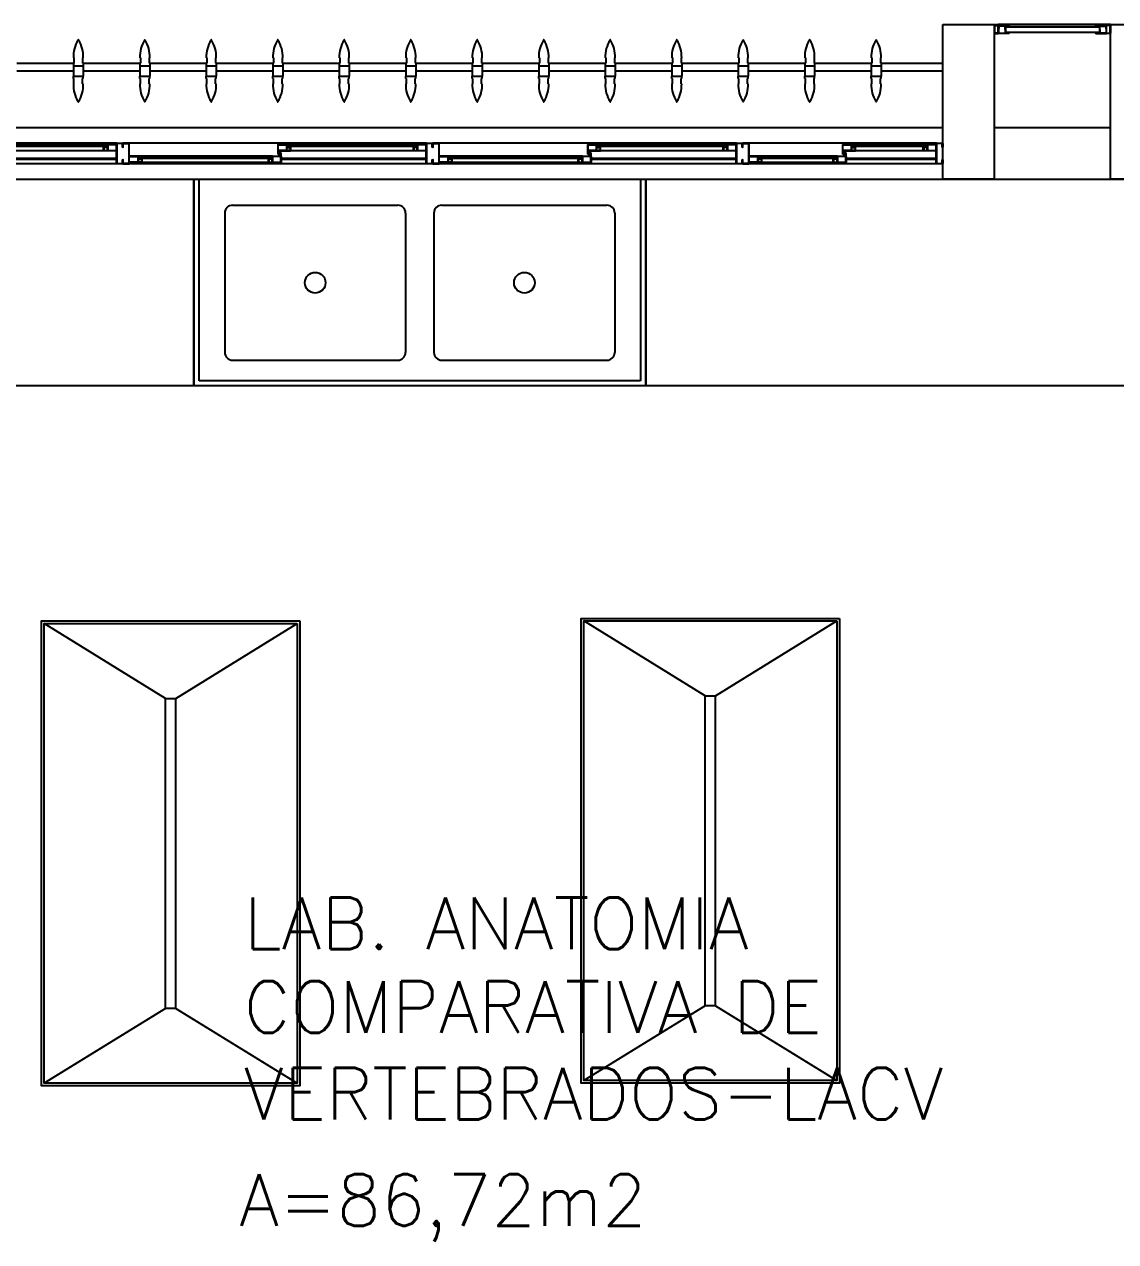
# Model space of a CAD drawing. Header units: millimetres. Extents: x 2128 to 2646, y 1972 to 2207.
# Drawn here: x 2484.655 to 2488.881, y 2108.852 to 2113.565 of the extents above; entities that cross this region are included whole.
import ezdxf

# ---------------------------------------------------------------- set-up
doc = ezdxf.new("R2010")
doc.units = ezdxf.units.MM
for name, color, linetype in [('AR-ALV', 2, 'Continuous'), ('AR-BANCADAS', 1, 'Continuous'), ('AR-BRISES', 1, 'Continuous'), ('AR-ESQ', 1, 'Continuous'), ('AR-ESTC', 3, 'Continuous'), ('AR-PEITORIL', 1, 'Continuous'), ('BC- VISTA', 1, 'Continuous'), ('BC-CUBA', 1, 'Continuous'), ('BR-PAINEL', 1, 'Continuous'), ('BR-SUPORTE', 1, 'Continuous'), ('COZ1', 1, 'Continuous'), ('DT-ESQ-BAGUETE-C', 1, 'Continuous'), ('DT-ESQ-BAGUETE-V', 1, 'Continuous'), ('DT-ESQ-CHAPA DOBRADA-V', 1, 'Continuous'), ('DT-ESQ-PERFIL CADEIRA-C', 2, 'Continuous'), ('DT-ESQ-PERFIL CADEIRA-V', 2, 'Continuous'), ('DT-ESQ-PERFIL U SIMPLES-C', 2, 'Continuous'), ('DT-ESQ-PERFIL U-C', 2, 'Continuous'), ('DT-ESQ-PERFIL U-V', 1, 'Continuous'), ('DT-ESQ-VENEZIANA-C', 1, 'Continuous'), ('DT-ESQ-VENEZIANA-V', 1, 'Continuous'), ('DT-ESQ-VIDRO-C', 2, 'Continuous'), ('DT-TXTMOD', 1, 'Continuous'), ('TEXTO', 2, 'Continuous'), ('Área', 2, 'Continuous')]:
    doc.layers.add(name, color=color, linetype=linetype)
doc.styles.add('S10', font='simplex.shx', dxfattribs={"height": 0.1})
doc.styles.add('UNB-100', font='simplex.shx', dxfattribs={"height": 0.2})

# ---------------------------------------------------------------- blocks, each defined once
blk = doc.blocks.new('CUBApnt-01P')
at = {"layer": 'COZ1'}
for p, q in [((-0.35, -0.1305), (-0.35, -0.6705)), ((-0.32, -0.1005), (0.32, -0.1005)), ((0.35, -0.1305), (0.35, -0.6705)), ((-0.32, -0.7005), (0.32, -0.7005))]:
    blk.add_line(p, q, dxfattribs=at)
blk.add_circle((0, -0.4005), 0.04, dxfattribs=at)
for centre, start, end in [((-0.32, -0.1305), 90, 180), ((0.32, -0.1305), 0, 90), ((-0.32, -0.6705), 180, 270), ((0.32, -0.6705), 270, 0)]:
    blk.add_arc(centre, 0.03, start, end, dxfattribs=at)
blk = doc.blocks.new('BCP04')
at = {"layer": 'BC- VISTA'}
for p, q in [((0, -0.02), (0.78, -0.02)), ((0.78, -0.02), (0.78, -1.73)), ((0.78, -1.73), (0, -1.73))]:
    blk.add_line(p, q, dxfattribs=at)
blk.add_lwpolyline([(0.8, 0), (0.8, -1.75), (0, -1.75), (0, 0)], close=True, dxfattribs=at)
at = {"layer": 'BC-CUBA', "rotation": 90}
for p in [(0, -0.47), (0, -1.28)]:
    blk.add_blockref('CUBApnt-01P', p, dxfattribs=at)
blk = doc.blocks.new('BCP13')
at = {"layer": 'BC- VISTA'}
blk.add_lwpolyline([(0.8, 0), (0.8, -1.4), (0, -1.4), (0, 0)], close=True, dxfattribs=at)
blk = doc.blocks.new('BCP17')
at = {"layer": 'BC- VISTA'}
blk.add_lwpolyline([(0.8, 0), (0.8, -2.325), (0, -2.325), (0, 0)], close=True, dxfattribs=at)
blk = doc.blocks.new('BCI1')
at = {"layer": 'BC- VISTA'}
for p, q in [((0.48, -0.3), (0.01, -0.01)), ((0.52, -0.3), (0.99, -0.01)), ((0.48, -1.5), (0.48, -0.3)), ((0.52, -1.5), (0.52, -0.3)), ((0.48, -1.5), (0.01, -1.79)), ((0.52, -1.5), (0.99, -1.79))]:
    blk.add_line(p, q, dxfattribs=at)
for points in [[(1, 0), (1, -1.8), (0, -1.8), (0, 0)], [(0.99, -0.01), (0.99, -1.79), (0.01, -1.79), (0.01, -0.01)]]:
    blk.add_lwpolyline(points, close=True, dxfattribs=at)
for points in [[(0.48, -0.3), (0.52, -0.3)], [(0.52, -1.5), (0.48, -1.5)]]:
    blk.add_lwpolyline(points, dxfattribs=at)
blk = doc.blocks.new('EF40-P')
at = {"layer": 'DT-ESQ-BAGUETE-C', "ltscale": 0.1}
for points in [[(0.4225, -0.08), (0.409, -0.08), (0.409, -0.0785), (0.422, -0.0785, 0.414214), (0.4225, -0.078), (0.4225, -0.067, 0.414214), (0.422, -0.0665), (0.409, -0.0665), (0.409, -0.065), (0.4225, -0.065, -0.414214), (0.424, -0.0665), (0.424, -0.0785, -0.414214)], [(0.7015, -0.08), (0.715, -0.08), (0.715, -0.0785), (0.702, -0.0785, -0.414214), (0.7015, -0.078), (0.7015, -0.067, -0.414214), (0.702, -0.0665), (0.715, -0.0665), (0.715, -0.065), (0.7015, -0.065, 0.414214), (0.7, -0.0665), (0.7, -0.0785, 0.414214)], [(1.41, -0.08), (1.3965, -0.08), (1.3965, -0.0785), (1.4095, -0.0785, 0.414214), (1.41, -0.078), (1.41, -0.067, 0.414214), (1.4095, -0.0665), (1.3965, -0.0665), (1.3965, -0.065), (1.41, -0.065, -0.414214), (1.4115, -0.0665), (1.4115, -0.0785, -0.414214)], [(1.9015, -0.08), (1.915, -0.08), (1.915, -0.0785), (1.902, -0.0785, -0.414214), (1.9015, -0.078), (1.9015, -0.067, -0.414214), (1.902, -0.0665), (1.915, -0.0665), (1.915, -0.065), (1.9015, -0.065, 0.414214), (1.9, -0.0665), (1.9, -0.0785, 0.414214)], [(2.61, -0.08), (2.5965, -0.08), (2.5965, -0.0785), (2.6095, -0.0785, 0.414214), (2.61, -0.078), (2.61, -0.067, 0.414214), (2.6095, -0.0665), (2.5965, -0.0665), (2.5965, -0.065), (2.61, -0.065, -0.414214), (2.6115, -0.0665), (2.6115, -0.0785, -0.414214)], [(3.1015, -0.08), (3.115, -0.08), (3.115, -0.0785), (3.102, -0.0785, -0.414214), (3.1015, -0.078), (3.1015, -0.067, -0.414214), (3.102, -0.0665), (3.115, -0.0665), (3.115, -0.065), (3.1015, -0.065, 0.414214), (3.1, -0.0665), (3.1, -0.0785, 0.414214)], [(0.0735, -0.125), (0.06, -0.125), (0.06, -0.1235), (0.073, -0.1235, 0.414214), (0.0735, -0.123), (0.0735, -0.112, 0.414214), (0.073, -0.1115), (0.06, -0.1115), (0.06, -0.11), (0.0735, -0.11, -0.414214), (0.075, -0.1115), (0.075, -0.1235, -0.414214)], [(0.339, -0.125), (0.3525, -0.125), (0.3525, -0.1235), (0.3395, -0.1235, -0.414214), (0.339, -0.123), (0.339, -0.112, -0.414214), (0.3395, -0.1115), (0.3525, -0.1115), (0.3525, -0.11), (0.339, -0.11, 0.414214), (0.3375, -0.1115), (0.3375, -0.1235, 0.414214)], [(0.8485, -0.125), (0.835, -0.125), (0.835, -0.1235), (0.848, -0.1235, 0.414214), (0.8485, -0.123), (0.8485, -0.112, 0.414214), (0.848, -0.1115), (0.835, -0.1115), (0.835, -0.11), (0.8485, -0.11, -0.414214), (0.85, -0.1115), (0.85, -0.1235, -0.414214)], [(1.3265, -0.125), (1.34, -0.125), (1.34, -0.1235), (1.327, -0.1235, -0.414214), (1.3265, -0.123), (1.3265, -0.112, -0.414214), (1.327, -0.1115), (1.34, -0.1115), (1.34, -0.11), (1.3265, -0.11, 0.414214), (1.325, -0.1115), (1.325, -0.1235, 0.414214)], [(2.0485, -0.125), (2.035, -0.125), (2.035, -0.1235), (2.048, -0.1235, 0.414214), (2.0485, -0.123), (2.0485, -0.112, 0.414214), (2.048, -0.1115), (2.035, -0.1115), (2.035, -0.11), (2.0485, -0.11, -0.414214), (2.05, -0.1115), (2.05, -0.1235, -0.414214)], [(2.5265, -0.125), (2.54, -0.125), (2.54, -0.1235), (2.527, -0.1235, -0.414214), (2.5265, -0.123), (2.5265, -0.112, -0.414214), (2.527, -0.1115), (2.54, -0.1115), (2.54, -0.11), (2.5265, -0.11, 0.414214), (2.525, -0.1115), (2.525, -0.1235, 0.414214)], [(3.2485, -0.125), (3.235, -0.125), (3.235, -0.1235), (3.248, -0.1235, 0.414214), (3.2485, -0.123), (3.2485, -0.112, 0.414214), (3.248, -0.1115), (3.235, -0.1115), (3.235, -0.11), (3.2485, -0.11, -0.414214), (3.25, -0.1115), (3.25, -0.1235, -0.414214)]]:
    blk.add_lwpolyline(points, format="xyb", close=True, dxfattribs=at)
at = {"layer": 'DT-ESQ-BAGUETE-V', "ltscale": 0.1}
for p, q in [((0.4225, -0.065), (0.7015, -0.065)), ((1.41, -0.065), (1.9015, -0.065)), ((2.61, -0.065), (3.1015, -0.065)), ((0.0735, -0.11), (0.339, -0.11)), ((0.8485, -0.11), (1.3265, -0.11)), ((2.0485, -0.11), (2.5265, -0.11)), ((3.2485, -0.11), (3.7265, -0.11))]:
    blk.add_line(p, q, dxfattribs=at)
at = {"layer": 'DT-ESQ-CHAPA DOBRADA-V', "ltscale": 0.1}
for p, q in [((0.025, -0.077), (0.374, -0.077)), ((0.025, -0.08), (0.374, -0.08)), ((0.8, -0.077), (1.3615, -0.077)), ((0.8, -0.08), (1.3615, -0.08)), ((2, -0.077), (2.5615, -0.077)), ((2, -0.08), (2.5615, -0.08)), ((3.2, -0.077), (3.7615, -0.077)), ((3.2, -0.08), (3.7615, -0.08))]:
    blk.add_line(p, q, dxfattribs=at)
at = {"layer": 'DT-ESQ-PERFIL CADEIRA-C', "ltscale": 0.1}
for p, q in [((0.376, -0.0885), (0.4225, -0.0885)), ((0.75, -0.0885), (0.7015, -0.0885)), ((1.3635, -0.0885), (1.41, -0.0885)), ((1.95, -0.0885), (1.9015, -0.0885)), ((2.5635, -0.0885), (2.61, -0.0885)), ((3.15, -0.0885), (3.1015, -0.0885)), ((0.025, -0.1335), (0.0735, -0.1335)), ((0.3855, -0.1335), (0.339, -0.1335)), ((0.8, -0.1335), (0.8485, -0.1335)), ((1.373, -0.1335), (1.3265, -0.1335)), ((2, -0.1335), (2.0485, -0.1335)), ((2.573, -0.1335), (2.5265, -0.1335)), ((3.2, -0.1335), (3.2485, -0.1335))]:
    blk.add_line(p, q, dxfattribs=at)
for points in [[(0.4225, -0.087, -1), (0.4225, -0.09), (0.376, -0.09, -0.414214), (0.374, -0.088), (0.374, -0.067, -0.414214), (0.376, -0.065), (0.4075, -0.065, -0.414214), (0.409, -0.0665), (0.409, -0.087)], [(0.409, -0.0885, -0.198913), (0.4079, -0.0881, -0.198913), (0.4075, -0.087), (0.4075, -0.067, 0.414214), (0.407, -0.0665), (0.376, -0.0665, 0.414214), (0.3755, -0.067), (0.3755, -0.088, 0.414214), (0.376, -0.0885)], [(0.7015, -0.09), (0.75, -0.09), (0.75, -0.0885), (0.715, -0.0885, 0.198912), (0.7161, -0.0881, 0.198913), (0.7165, -0.087), (0.7165, -0.067, -0.414214), (0.717, -0.0665), (0.75, -0.0665), (0.75, -0.065), (0.7165, -0.065, 0.414214), (0.715, -0.0665), (0.715, -0.0785), (0.715, -0.08), (0.715, -0.087), (0.7015, -0.087, 1)], [(1.41, -0.087, -1), (1.41, -0.09), (1.3635, -0.09, -0.414214), (1.3615, -0.088), (1.3615, -0.067, -0.414214), (1.3635, -0.065), (1.395, -0.065, -0.414214), (1.3965, -0.0665), (1.3965, -0.087)], [(1.3965, -0.0885, -0.198913), (1.3954, -0.0881, -0.198913), (1.395, -0.087), (1.395, -0.067, 0.414214), (1.3945, -0.0665), (1.3635, -0.0665, 0.414214), (1.363, -0.067), (1.363, -0.088, 0.414214), (1.3635, -0.0885)], [(1.9015, -0.09), (1.95, -0.09), (1.95, -0.0885), (1.915, -0.0885, 0.198912), (1.9161, -0.0881, 0.198913), (1.9165, -0.087), (1.9165, -0.067, -0.414214), (1.917, -0.0665), (1.95, -0.0665), (1.95, -0.065), (1.9165, -0.065, 0.414214), (1.915, -0.0665), (1.915, -0.0785), (1.915, -0.08), (1.915, -0.087), (1.9015, -0.087, 1)], [(2.61, -0.087, -1), (2.61, -0.09), (2.5635, -0.09, -0.414214), (2.5615, -0.088), (2.5615, -0.067, -0.414214), (2.5635, -0.065), (2.595, -0.065, -0.414214), (2.5965, -0.0665), (2.5965, -0.087)], [(2.5965, -0.0885, -0.198913), (2.5954, -0.0881, -0.198913), (2.595, -0.087), (2.595, -0.067, 0.414214), (2.5945, -0.0665), (2.5635, -0.0665, 0.414214), (2.563, -0.067), (2.563, -0.088, 0.414214), (2.5635, -0.0885)], [(3.1015, -0.09), (3.15, -0.09), (3.15, -0.0885), (3.115, -0.0885, 0.198912), (3.1161, -0.0881, 0.198913), (3.1165, -0.087), (3.1165, -0.067, -0.414214), (3.117, -0.0665), (3.15, -0.0665), (3.15, -0.065), (3.1165, -0.065, 0.414214), (3.115, -0.0665), (3.115, -0.0785), (3.115, -0.08), (3.115, -0.087), (3.1015, -0.087, 1)], [(0.0735, -0.135), (0.025, -0.135), (0.025, -0.1335), (0.06, -0.1335, -0.198912), (0.0589, -0.1331, -0.198913), (0.0585, -0.132), (0.0585, -0.112, 0.414214), (0.058, -0.1115), (0.025, -0.1115), (0.025, -0.11), (0.0585, -0.11, -0.414214), (0.06, -0.1115), (0.06, -0.1235), (0.06, -0.125), (0.06, -0.132), (0.0735, -0.132, -1)], [(0.339, -0.132, 1), (0.339, -0.135), (0.3855, -0.135, 0.414214), (0.3875, -0.133), (0.3875, -0.112, 0.414214), (0.3855, -0.11), (0.354, -0.11, 0.414214), (0.3525, -0.1115), (0.3525, -0.132)], [(0.3525, -0.1335, 0.198913), (0.3536, -0.1331, 0.198913), (0.354, -0.132), (0.354, -0.112, -0.414214), (0.3545, -0.1115), (0.3855, -0.1115, -0.414214), (0.386, -0.112), (0.386, -0.133, -0.414214), (0.3855, -0.1335)], [(0.8485, -0.135), (0.8, -0.135), (0.8, -0.1335), (0.835, -0.1335, -0.198912), (0.8339, -0.1331, -0.198913), (0.8335, -0.132), (0.8335, -0.112, 0.414214), (0.833, -0.1115), (0.8, -0.1115), (0.8, -0.11), (0.8335, -0.11, -0.414214), (0.835, -0.1115), (0.835, -0.1235), (0.835, -0.125), (0.835, -0.132), (0.8485, -0.132, -1)], [(1.3265, -0.132, 1), (1.3265, -0.135), (1.373, -0.135, 0.414214), (1.375, -0.133), (1.375, -0.112, 0.414214), (1.373, -0.11), (1.3415, -0.11, 0.414214), (1.34, -0.1115), (1.34, -0.132)], [(1.34, -0.1335, 0.198913), (1.3411, -0.1331, 0.198913), (1.3415, -0.132), (1.3415, -0.112, -0.414214), (1.342, -0.1115), (1.373, -0.1115, -0.414214), (1.3735, -0.112), (1.3735, -0.133, -0.414214), (1.373, -0.1335)], [(2.0485, -0.135), (2, -0.135), (2, -0.1335), (2.035, -0.1335, -0.198912), (2.0339, -0.1331, -0.198913), (2.0335, -0.132), (2.0335, -0.112, 0.414214), (2.033, -0.1115), (2, -0.1115), (2, -0.11), (2.0335, -0.11, -0.414214), (2.035, -0.1115), (2.035, -0.1235), (2.035, -0.125), (2.035, -0.132), (2.0485, -0.132, -1)], [(2.5265, -0.132, 1), (2.5265, -0.135), (2.573, -0.135, 0.414214), (2.575, -0.133), (2.575, -0.112, 0.414214), (2.573, -0.11), (2.5415, -0.11, 0.414214), (2.54, -0.1115), (2.54, -0.132)], [(2.54, -0.1335, 0.198913), (2.5411, -0.1331, 0.198913), (2.5415, -0.132), (2.5415, -0.112, -0.414214), (2.542, -0.1115), (2.573, -0.1115, -0.414214), (2.5735, -0.112), (2.5735, -0.133, -0.414214), (2.573, -0.1335)], [(3.2485, -0.135), (3.2, -0.135), (3.2, -0.1335), (3.235, -0.1335, -0.198912), (3.2339, -0.1331, -0.198913), (3.2335, -0.132), (3.2335, -0.112, 0.414214), (3.233, -0.1115), (3.2, -0.1115), (3.2, -0.11), (3.2335, -0.11, -0.414214), (3.235, -0.1115), (3.235, -0.1235), (3.235, -0.125), (3.235, -0.132), (3.2485, -0.132, -1)]]:
    blk.add_lwpolyline(points, format="xyb", close=True, dxfattribs=at)
at = {"layer": 'DT-ESQ-PERFIL CADEIRA-V', "ltscale": 0.1}
for p, q in [((0.4075, -0.09), (0.7015, -0.09)), ((1.395, -0.09), (1.9015, -0.09)), ((2.595, -0.09), (3.1015, -0.09)), ((0.0735, -0.135), (0.339, -0.135)), ((0.8485, -0.135), (1.3265, -0.135)), ((2.0485, -0.135), (2.5265, -0.135)), ((3.2485, -0.135), (3.7265, -0.135))]:
    blk.add_line(p, q, dxfattribs=at)
at = {"layer": 'DT-ESQ-PERFIL U SIMPLES-C', "ltscale": 0.1}
for points in [[(0.376, -0.102), (0.384, -0.102), (0.384, -0.1005), (0.376, -0.1005, -0.414214), (0.3755, -0.1), (0.3755, -0.092, -0.414214), (0.376, -0.0915), (0.384, -0.0915), (0.384, -0.09), (0.376, -0.09, 0.414214), (0.374, -0.092), (0.374, -0.1, 0.414214)], [(1.3635, -0.102), (1.3715, -0.102), (1.3715, -0.1005), (1.3635, -0.1005, -0.414214), (1.363, -0.1), (1.363, -0.092, -0.414214), (1.3635, -0.0915), (1.3715, -0.0915), (1.3715, -0.09), (1.3635, -0.09, 0.414214), (1.3615, -0.092), (1.3615, -0.1, 0.414214)], [(2.5635, -0.102), (2.5715, -0.102), (2.5715, -0.1005), (2.5635, -0.1005, -0.414214), (2.563, -0.1), (2.563, -0.092, -0.414214), (2.5635, -0.0915), (2.5715, -0.0915), (2.5715, -0.09), (2.5635, -0.09, 0.414214), (2.5615, -0.092), (2.5615, -0.1, 0.414214)], [(0.3855, -0.098), (0.3775, -0.098), (0.3775, -0.0995), (0.3855, -0.0995, -0.414214), (0.386, -0.1), (0.386, -0.108, -0.414214), (0.3855, -0.1085), (0.3775, -0.1085), (0.3775, -0.11), (0.3855, -0.11, 0.414214), (0.3875, -0.108), (0.3875, -0.1, 0.414214)], [(1.373, -0.098), (1.365, -0.098), (1.365, -0.0995), (1.373, -0.0995, -0.414214), (1.3735, -0.1), (1.3735, -0.108, -0.414214), (1.373, -0.1085), (1.365, -0.1085), (1.365, -0.11), (1.373, -0.11, 0.414214), (1.375, -0.108), (1.375, -0.1, 0.414214)], [(2.573, -0.098), (2.565, -0.098), (2.565, -0.0995), (2.573, -0.0995, -0.414214), (2.5735, -0.1), (2.5735, -0.108, -0.414214), (2.573, -0.1085), (2.565, -0.1085), (2.565, -0.11), (2.573, -0.11, 0.414214), (2.575, -0.108), (2.575, -0.1, 0.414214)]]:
    blk.add_lwpolyline(points, format="xyb", close=True, dxfattribs=at)
at = {"layer": 'DT-ESQ-PERFIL U-C', "ltscale": 0.1}
for points in [[(0, -0.0615, -0.414214), (0.0015, -0.06), (0.0235, -0.06, -0.414214), (0.025, -0.0615), (0.025, -0.1385, -0.414214), (0.0235, -0.14), (0.0015, -0.14, -0.414214), (0, -0.1385), (0, -0.125), (0.0015, -0.125), (0.0015, -0.138, 0.414214), (0.002, -0.1385), (0.023, -0.1385, 0.414214), (0.0235, -0.138), (0.0235, -0.062, 0.414214), (0.023, -0.0615), (0.002, -0.0615, 0.414214), (0.0015, -0.062), (0.0015, -0.075), (0, -0.075)], [(0.775, -0.0615, 0.414214), (0.7735, -0.06), (0.7515, -0.06, 0.414214), (0.75, -0.0615), (0.75, -0.1385, 0.414214), (0.7515, -0.14), (0.7735, -0.14, 0.414214), (0.775, -0.1385), (0.775, -0.125), (0.7735, -0.125), (0.7735, -0.138, -0.414214), (0.773, -0.1385), (0.752, -0.1385, -0.414214), (0.7515, -0.138), (0.7515, -0.062, -0.414214), (0.752, -0.0615), (0.773, -0.0615, -0.414214), (0.7735, -0.062), (0.7735, -0.075), (0.775, -0.075)], [(0.775, -0.0615, -0.414214), (0.7765, -0.06), (0.7985, -0.06, -0.414214), (0.8, -0.0615), (0.8, -0.1385, -0.414214), (0.7985, -0.14), (0.7765, -0.14, -0.414214), (0.775, -0.1385), (0.775, -0.125), (0.7765, -0.125), (0.7765, -0.138, 0.414214), (0.777, -0.1385), (0.798, -0.1385, 0.414214), (0.7985, -0.138), (0.7985, -0.062, 0.414214), (0.798, -0.0615), (0.777, -0.0615, 0.414214), (0.7765, -0.062), (0.7765, -0.075), (0.775, -0.075)], [(1.975, -0.0615, 0.414214), (1.9735, -0.06), (1.9515, -0.06, 0.414214), (1.95, -0.0615), (1.95, -0.1385, 0.414214), (1.9515, -0.14), (1.9735, -0.14, 0.414214), (1.975, -0.1385), (1.975, -0.125), (1.9735, -0.125), (1.9735, -0.138, -0.414214), (1.973, -0.1385), (1.952, -0.1385, -0.414214), (1.9515, -0.138), (1.9515, -0.062, -0.414214), (1.952, -0.0615), (1.973, -0.0615, -0.414214), (1.9735, -0.062), (1.9735, -0.075), (1.975, -0.075)], [(1.975, -0.0615, -0.414214), (1.9765, -0.06), (1.9985, -0.06, -0.414214), (2, -0.0615), (2, -0.1385, -0.414214), (1.9985, -0.14), (1.9765, -0.14, -0.414214), (1.975, -0.1385), (1.975, -0.125), (1.9765, -0.125), (1.9765, -0.138, 0.414214), (1.977, -0.1385), (1.998, -0.1385, 0.414214), (1.9985, -0.138), (1.9985, -0.062, 0.414214), (1.998, -0.0615), (1.977, -0.0615, 0.414214), (1.9765, -0.062), (1.9765, -0.075), (1.975, -0.075)], [(3.175, -0.0615, 0.414214), (3.1735, -0.06), (3.1515, -0.06, 0.414214), (3.15, -0.0615), (3.15, -0.1385, 0.414214), (3.1515, -0.14), (3.1735, -0.14, 0.414214), (3.175, -0.1385), (3.175, -0.125), (3.1735, -0.125), (3.1735, -0.138, -0.414214), (3.173, -0.1385), (3.152, -0.1385, -0.414214), (3.1515, -0.138), (3.1515, -0.062, -0.414214), (3.152, -0.0615), (3.173, -0.0615, -0.414214), (3.1735, -0.062), (3.1735, -0.075), (3.175, -0.075)], [(3.175, -0.0615, -0.414214), (3.1765, -0.06), (3.1985, -0.06, -0.414214), (3.2, -0.0615), (3.2, -0.1385, -0.414214), (3.1985, -0.14), (3.1765, -0.14, -0.414214), (3.175, -0.1385), (3.175, -0.125), (3.1765, -0.125), (3.1765, -0.138, 0.414214), (3.177, -0.1385), (3.198, -0.1385, 0.414214), (3.1985, -0.138), (3.1985, -0.062, 0.414214), (3.198, -0.0615), (3.177, -0.0615, 0.414214), (3.1765, -0.062), (3.1765, -0.075), (3.175, -0.075)]]:
    blk.add_lwpolyline(points, format="xyb", close=True, dxfattribs=at)
at = {"layer": 'DT-ESQ-PERFIL U-V', "ltscale": 0.1}
for p, q in [((0.0235, -0.06), (0.7515, -0.06)), ((0.7985, -0.06), (1.9515, -0.06)), ((1.9985, -0.06), (3.1515, -0.06)), ((3.1985, -0.06), (4.3515, -0.06)), ((0.0235, -0.14), (0.7515, -0.14)), ((0.7985, -0.14), (1.9515, -0.14)), ((1.9985, -0.14), (3.1515, -0.14)), ((3.1985, -0.14), (4.3515, -0.14))]:
    blk.add_line(p, q, dxfattribs=at)
at = {"layer": 'DT-ESQ-VIDRO-C', "ltscale": 0.1}
for points in [[(0.7125, -0.085), (0.7125, -0.082), (0.4115, -0.082), (0.4115, -0.085)], [(1.9125, -0.085), (1.9125, -0.082), (1.399, -0.082), (1.399, -0.085)], [(3.1125, -0.085), (3.1125, -0.082), (2.599, -0.082), (2.599, -0.085)], [(0.063, -0.13), (0.063, -0.127), (0.3495, -0.127), (0.3495, -0.13)], [(0.838, -0.13), (0.838, -0.127), (1.337, -0.127), (1.337, -0.13)], [(2.038, -0.13), (2.038, -0.127), (2.537, -0.127), (2.537, -0.13)], [(3.238, -0.13), (3.238, -0.127), (3.737, -0.127), (3.737, -0.13)]]:
    blk.add_lwpolyline(points, close=True, dxfattribs=at)
at = {"layer": 'DT-TXTMOD', "ltscale": 0.1, "style": 'S10', "flags": 3}
for tag, p in [('M01', (0.025, -0.28)), ('M02', (0.3253, -0.28)), ('M03', (0.627, -0.28)), ('M04', (0.9288, -0.28)), ('M05', (1.2306, -0.28)), ('M06', (1.5323, -0.28)), ('M07', (1.8341, -0.28)), ('M08', (2.1359, -0.28)), ('M09', (2.4376, -0.28)), ('M10', (2.7394, -0.28)), ('M11', (3.0412, -0.28)), ('M12', (3.3429, -0.28)), ('M13', (3.6447, -0.28)), ('M14', (3.9464, -0.28)), ('M15', (4.2482, -0.28)), ('M16', (4.55, -0.28)), ('M17', (4.8517, -0.28))]:
    blk.add_attdef(tag, p, '', height=0.1, dxfattribs=at)
blk = doc.blocks.new('BR-MODULO8')
at = {"layer": 'BR-PAINEL'}
for p, q in [((-3.3667, 0.27), (-3.3642, 0.27)), ((-3.3667, 0.25), (-3.3667, 0.24)), ((-3.3667, 0.25), (-3.3642, 0.25)), ((-3.3667, 0.24), (-3.3283, 0.24)), ((-3.3667, 0.24), (-3.3667, 0.2)), ((-3.3642, 0.27), (-3.3642, 0.25)), ((-3.3308, 0.27), (-3.3308, 0.25)), ((-3.3283, 0.27), (-3.3308, 0.27)), ((-3.3283, 0.25), (-3.3308, 0.25)), ((-3.3283, 0.25), (-3.3283, 0.24)), ((-3.3283, 0.24), (-3.3283, 0.2)), ((-3.1092, 0.27), (-3.1067, 0.27)), ((-3.1092, 0.25), (-3.1092, 0.24)), ((-3.1092, 0.25), (-3.1067, 0.25)), ((-3.1092, 0.24), (-3.0708, 0.24)), ((-3.1092, 0.24), (-3.1092, 0.2)), ((-3.1067, 0.27), (-3.1067, 0.25)), ((-3.0733, 0.27), (-3.0733, 0.25)), ((-3.0708, 0.27), (-3.0733, 0.27)), ((-3.0708, 0.25), (-3.0733, 0.25)), ((-3.0708, 0.25), (-3.0708, 0.24)), ((-3.0708, 0.24), (-3.0708, 0.2)), ((-2.8517, 0.27), (-2.8492, 0.27)), ((-2.8517, 0.25), (-2.8517, 0.24)), ((-2.8517, 0.25), (-2.8492, 0.25)), ((-2.8517, 0.24), (-2.8133, 0.24)), ((-2.8517, 0.24), (-2.8517, 0.2)), ((-2.8492, 0.27), (-2.8492, 0.25)), ((-2.8158, 0.27), (-2.8158, 0.25)), ((-2.8133, 0.27), (-2.8158, 0.27)), ((-2.8133, 0.25), (-2.8158, 0.25)), ((-2.8133, 0.25), (-2.8133, 0.24)), ((-2.8133, 0.24), (-2.8133, 0.2)), ((-2.5942, 0.27), (-2.5917, 0.27)), ((-2.5942, 0.25), (-2.5942, 0.24)), ((-2.5942, 0.25), (-2.5917, 0.25)), ((-2.5942, 0.24), (-2.5558, 0.24)), ((-2.5942, 0.24), (-2.5942, 0.2)), ((-2.5917, 0.27), (-2.5917, 0.25)), ((-2.5583, 0.27), (-2.5583, 0.25)), ((-2.5558, 0.27), (-2.5583, 0.27)), ((-2.5558, 0.25), (-2.5583, 0.25)), ((-2.5558, 0.25), (-2.5558, 0.24)), ((-2.5558, 0.24), (-2.5558, 0.2)), ((-2.3367, 0.27), (-2.3342, 0.27)), ((-2.3367, 0.25), (-2.3367, 0.24)), ((-2.3367, 0.25), (-2.3342, 0.25)), ((-2.3367, 0.24), (-2.2983, 0.24)), ((-2.3367, 0.24), (-2.3367, 0.2)), ((-2.3342, 0.27), (-2.3342, 0.25)), ((-2.3008, 0.27), (-2.3008, 0.25)), ((-2.2983, 0.27), (-2.3008, 0.27)), ((-2.2983, 0.25), (-2.3008, 0.25)), ((-2.2983, 0.25), (-2.2983, 0.24)), ((-2.2983, 0.24), (-2.2983, 0.2)), ((-2.0792, 0.27), (-2.0767, 0.27)), ((-2.0792, 0.25), (-2.0792, 0.24)), ((-2.0792, 0.25), (-2.0767, 0.25)), ((-2.0792, 0.24), (-2.0408, 0.24)), ((-2.0792, 0.24), (-2.0792, 0.2)), ((-2.0767, 0.27), (-2.0767, 0.25)), ((-2.0433, 0.27), (-2.0433, 0.25)), ((-2.0408, 0.27), (-2.0433, 0.27)), ((-2.0408, 0.25), (-2.0433, 0.25)), ((-2.0408, 0.25), (-2.0408, 0.24)), ((-2.0408, 0.24), (-2.0408, 0.2)), ((-1.8217, 0.27), (-1.8192, 0.27)), ((-1.8217, 0.25), (-1.8217, 0.24)), ((-1.8217, 0.25), (-1.8192, 0.25)), ((-1.8217, 0.24), (-1.7833, 0.24)), ((-1.8217, 0.24), (-1.8217, 0.2)), ((-1.8192, 0.27), (-1.8192, 0.25)), ((-1.7858, 0.27), (-1.7858, 0.25)), ((-1.7833, 0.27), (-1.7858, 0.27)), ((-1.7833, 0.25), (-1.7858, 0.25)), ((-1.7833, 0.25), (-1.7833, 0.24)), ((-1.7833, 0.24), (-1.7833, 0.2)), ((-1.5642, 0.27), (-1.5617, 0.27)), ((-1.5642, 0.25), (-1.5642, 0.24)), ((-1.5642, 0.25), (-1.5617, 0.25)), ((-1.5642, 0.24), (-1.5258, 0.24)), ((-1.5642, 0.24), (-1.5642, 0.2)), ((-1.5617, 0.27), (-1.5617, 0.25)), ((-1.5283, 0.27), (-1.5283, 0.25)), ((-1.5258, 0.27), (-1.5283, 0.27)), ((-1.5258, 0.25), (-1.5283, 0.25)), ((-1.5258, 0.25), (-1.5258, 0.24)), ((-1.5258, 0.24), (-1.5258, 0.2)), ((-1.3067, 0.27), (-1.3042, 0.27)), ((-1.3067, 0.25), (-1.3067, 0.24)), ((-1.3067, 0.25), (-1.3042, 0.25)), ((-1.3067, 0.24), (-1.2683, 0.24)), ((-1.3067, 0.24), (-1.3067, 0.2)), ((-1.3042, 0.27), (-1.3042, 0.25)), ((-1.2708, 0.27), (-1.2708, 0.25)), ((-1.2683, 0.27), (-1.2708, 0.27)), ((-1.2683, 0.25), (-1.2708, 0.25)), ((-1.2683, 0.25), (-1.2683, 0.24)), ((-1.2683, 0.24), (-1.2683, 0.2)), ((-1.0492, 0.27), (-1.0467, 0.27)), ((-1.0492, 0.25), (-1.0492, 0.24)), ((-1.0492, 0.25), (-1.0467, 0.25)), ((-1.0492, 0.24), (-1.0108, 0.24)), ((-1.0492, 0.24), (-1.0492, 0.2)), ((-1.0467, 0.27), (-1.0467, 0.25)), ((-1.0133, 0.27), (-1.0133, 0.25)), ((-1.0108, 0.27), (-1.0133, 0.27)), ((-1.0108, 0.25), (-1.0133, 0.25)), ((-1.0108, 0.25), (-1.0108, 0.24)), ((-1.0108, 0.24), (-1.0108, 0.2)), ((-0.7917, 0.27), (-0.7892, 0.27)), ((-0.7917, 0.25), (-0.7917, 0.24)), ((-0.7917, 0.25), (-0.7892, 0.25)), ((-0.7917, 0.24), (-0.7533, 0.24)), ((-0.7917, 0.24), (-0.7917, 0.2)), ((-0.7892, 0.27), (-0.7892, 0.25)), ((-0.7558, 0.27), (-0.7558, 0.25)), ((-0.7533, 0.27), (-0.7558, 0.27)), ((-0.7533, 0.25), (-0.7558, 0.25)), ((-0.7533, 0.25), (-0.7533, 0.24)), ((-0.7533, 0.24), (-0.7533, 0.2)), ((-0.5342, 0.27), (-0.5317, 0.27)), ((-0.5342, 0.25), (-0.5317, 0.25)), ((-0.5342, 0.25), (-0.5342, 0.24)), ((-0.5342, 0.24), (-0.5342, 0.2)), ((-0.5342, 0.24), (-0.4958, 0.24)), ((-0.5317, 0.27), (-0.5317, 0.25)), ((-0.4958, 0.27), (-0.4983, 0.27)), ((-0.4983, 0.27), (-0.4983, 0.25)), ((-0.4958, 0.25), (-0.4983, 0.25)), ((-0.4958, 0.25), (-0.4958, 0.24)), ((-0.4958, 0.24), (-0.4958, 0.2)), ((-0.2767, 0.27), (-0.2742, 0.27)), ((-0.2767, 0.25), (-0.2767, 0.24)), ((-0.2767, 0.25), (-0.2742, 0.25)), ((-0.2767, 0.24), (-0.2383, 0.24)), ((-0.2767, 0.24), (-0.2767, 0.2)), ((-0.2742, 0.27), (-0.2742, 0.25)), ((-0.2408, 0.27), (-0.2408, 0.25)), ((-0.2383, 0.27), (-0.2408, 0.27)), ((-0.2383, 0.25), (-0.2408, 0.25)), ((-0.2383, 0.25), (-0.2383, 0.24)), ((-0.2383, 0.24), (-0.2383, 0.2)), ((-3.3667, 0.2), (-3.3283, 0.2)), ((-3.3667, 0.19), (-3.3667, 0.2)), ((-3.3667, 0.19), (-3.3642, 0.19)), ((-3.3642, 0.17), (-3.3642, 0.19)), ((-3.3283, 0.19), (-3.3308, 0.19)), ((-3.3308, 0.17), (-3.3308, 0.19)), ((-3.3283, 0.19), (-3.3283, 0.2)), ((-3.1092, 0.2), (-3.0708, 0.2)), ((-3.1092, 0.19), (-3.1092, 0.2)), ((-3.1092, 0.19), (-3.1067, 0.19)), ((-3.1067, 0.17), (-3.1067, 0.19)), ((-3.0708, 0.19), (-3.0733, 0.19)), ((-3.0733, 0.17), (-3.0733, 0.19)), ((-3.0708, 0.19), (-3.0708, 0.2)), ((-2.8517, 0.2), (-2.8133, 0.2)), ((-2.8517, 0.19), (-2.8517, 0.2)), ((-2.8517, 0.19), (-2.8492, 0.19)), ((-2.8492, 0.17), (-2.8492, 0.19)), ((-2.8133, 0.19), (-2.8158, 0.19)), ((-2.8158, 0.17), (-2.8158, 0.19)), ((-2.8133, 0.19), (-2.8133, 0.2)), ((-2.5942, 0.2), (-2.5558, 0.2)), ((-2.5942, 0.19), (-2.5942, 0.2)), ((-2.5942, 0.19), (-2.5917, 0.19)), ((-2.5917, 0.17), (-2.5917, 0.19)), ((-2.5558, 0.19), (-2.5583, 0.19)), ((-2.5583, 0.17), (-2.5583, 0.19)), ((-2.5558, 0.19), (-2.5558, 0.2)), ((-2.3367, 0.2), (-2.2983, 0.2)), ((-2.3367, 0.19), (-2.3367, 0.2)), ((-2.3367, 0.19), (-2.3342, 0.19)), ((-2.3342, 0.17), (-2.3342, 0.19)), ((-2.2983, 0.19), (-2.3008, 0.19)), ((-2.3008, 0.17), (-2.3008, 0.19)), ((-2.2983, 0.19), (-2.2983, 0.2)), ((-2.0792, 0.2), (-2.0408, 0.2)), ((-2.0792, 0.19), (-2.0792, 0.2)), ((-2.0792, 0.19), (-2.0767, 0.19)), ((-2.0767, 0.17), (-2.0767, 0.19)), ((-2.0408, 0.19), (-2.0433, 0.19)), ((-2.0433, 0.17), (-2.0433, 0.19)), ((-2.0408, 0.19), (-2.0408, 0.2)), ((-1.8217, 0.2), (-1.7833, 0.2)), ((-1.8217, 0.19), (-1.8217, 0.2)), ((-1.8217, 0.19), (-1.8192, 0.19)), ((-1.8192, 0.17), (-1.8192, 0.19)), ((-1.7833, 0.19), (-1.7858, 0.19)), ((-1.7858, 0.17), (-1.7858, 0.19)), ((-1.7833, 0.19), (-1.7833, 0.2)), ((-1.5642, 0.2), (-1.5258, 0.2)), ((-1.5642, 0.19), (-1.5642, 0.2)), ((-1.5642, 0.19), (-1.5617, 0.19)), ((-1.5617, 0.17), (-1.5617, 0.19)), ((-1.5258, 0.19), (-1.5283, 0.19)), ((-1.5283, 0.17), (-1.5283, 0.19)), ((-1.5258, 0.19), (-1.5258, 0.2)), ((-1.3067, 0.2), (-1.2683, 0.2)), ((-1.3067, 0.19), (-1.3067, 0.2)), ((-1.3067, 0.19), (-1.3042, 0.19)), ((-1.3042, 0.17), (-1.3042, 0.19)), ((-1.2683, 0.19), (-1.2708, 0.19)), ((-1.2708, 0.17), (-1.2708, 0.19)), ((-1.2683, 0.19), (-1.2683, 0.2)), ((-1.0492, 0.2), (-1.0108, 0.2)), ((-1.0492, 0.19), (-1.0492, 0.2)), ((-1.0492, 0.19), (-1.0467, 0.19)), ((-1.0467, 0.17), (-1.0467, 0.19)), ((-1.0108, 0.19), (-1.0133, 0.19)), ((-1.0133, 0.17), (-1.0133, 0.19)), ((-1.0108, 0.19), (-1.0108, 0.2)), ((-0.7917, 0.2), (-0.7533, 0.2)), ((-0.7917, 0.19), (-0.7917, 0.2)), ((-0.7917, 0.19), (-0.7892, 0.19)), ((-0.7892, 0.17), (-0.7892, 0.19)), ((-0.7533, 0.19), (-0.7558, 0.19)), ((-0.7558, 0.17), (-0.7558, 0.19)), ((-0.7533, 0.19), (-0.7533, 0.2)), ((-0.5342, 0.19), (-0.5342, 0.2)), ((-0.5342, 0.2), (-0.4958, 0.2)), ((-0.5342, 0.19), (-0.5317, 0.19)), ((-0.5317, 0.17), (-0.5317, 0.19)), ((-0.4983, 0.17), (-0.4983, 0.19)), ((-0.4958, 0.19), (-0.4983, 0.19)), ((-0.4958, 0.19), (-0.4958, 0.2)), ((-0.2767, 0.2), (-0.2383, 0.2)), ((-0.2767, 0.19), (-0.2767, 0.2)), ((-0.2767, 0.19), (-0.2742, 0.19)), ((-0.2742, 0.17), (-0.2742, 0.19)), ((-0.2383, 0.19), (-0.2408, 0.19)), ((-0.2408, 0.17), (-0.2408, 0.19)), ((-0.2383, 0.19), (-0.2383, 0.2)), ((-3.3667, 0.17), (-3.3642, 0.17)), ((-3.3283, 0.17), (-3.3308, 0.17)), ((-3.1092, 0.17), (-3.1067, 0.17)), ((-3.0708, 0.17), (-3.0733, 0.17)), ((-2.8517, 0.17), (-2.8492, 0.17)), ((-2.8133, 0.17), (-2.8158, 0.17)), ((-2.5942, 0.17), (-2.5917, 0.17)), ((-2.5558, 0.17), (-2.5583, 0.17)), ((-2.3367, 0.17), (-2.3342, 0.17)), ((-2.2983, 0.17), (-2.3008, 0.17)), ((-2.0792, 0.17), (-2.0767, 0.17)), ((-2.0408, 0.17), (-2.0433, 0.17)), ((-1.8217, 0.17), (-1.8192, 0.17)), ((-1.7833, 0.17), (-1.7858, 0.17)), ((-1.5642, 0.17), (-1.5617, 0.17)), ((-1.5258, 0.17), (-1.5283, 0.17)), ((-1.3067, 0.17), (-1.3042, 0.17)), ((-1.2683, 0.17), (-1.2708, 0.17)), ((-1.0492, 0.17), (-1.0467, 0.17)), ((-1.0108, 0.17), (-1.0133, 0.17)), ((-0.7917, 0.17), (-0.7892, 0.17)), ((-0.7533, 0.17), (-0.7558, 0.17)), ((-0.5342, 0.17), (-0.5317, 0.17)), ((-0.4958, 0.17), (-0.4983, 0.17)), ((-0.2767, 0.17), (-0.2742, 0.17)), ((-0.2383, 0.17), (-0.2408, 0.17))]:
    blk.add_line(p, q, dxfattribs=at)
for centre, radius, start, end in [((-3.2417, 0.2739), 0.1251, 148.4721, 181.772), ((-3.3475, 0.3387), 0.001, 37.1012, 142.8988), ((-3.4533, 0.2739), 0.1251, 358.228, 31.5279), ((-2.9842, 0.2739), 0.1251, 148.4721, 181.772), ((-3.09, 0.3387), 0.001, 37.1012, 142.8988), ((-3.1958, 0.2739), 0.1251, 358.228, 31.5279), ((-2.7267, 0.2739), 0.1251, 148.4721, 181.772), ((-2.8325, 0.3387), 0.001, 37.1012, 142.8988), ((-2.9383, 0.2739), 0.1251, 358.228, 31.5279), ((-2.4692, 0.2739), 0.1251, 148.4721, 181.772), ((-2.575, 0.3387), 0.001, 37.1012, 142.8988), ((-2.6808, 0.2739), 0.1251, 358.228, 31.5279), ((-2.2117, 0.2739), 0.1251, 148.4721, 181.772), ((-2.3175, 0.3387), 0.001, 37.1012, 142.8988), ((-2.4233, 0.2739), 0.1251, 358.228, 31.5279), ((-1.9542, 0.2739), 0.1251, 148.4721, 181.772), ((-2.06, 0.3387), 0.001, 37.1012, 142.8988), ((-2.1658, 0.2739), 0.1251, 358.228, 31.5279), ((-1.6967, 0.2739), 0.1251, 148.4721, 181.772), ((-1.8025, 0.3387), 0.001, 37.1012, 142.8988), ((-1.9083, 0.2739), 0.1251, 358.228, 31.5279), ((-1.4392, 0.2739), 0.1251, 148.4721, 181.772), ((-1.545, 0.3387), 0.001, 37.1012, 142.8988), ((-1.6508, 0.2739), 0.1251, 358.228, 31.5279), ((-1.1817, 0.2739), 0.1251, 148.4721, 181.772), ((-1.2875, 0.3387), 0.001, 37.1012, 142.8988), ((-1.3933, 0.2739), 0.1251, 358.228, 31.5279), ((-0.9242, 0.2739), 0.1251, 148.4721, 181.772), ((-1.03, 0.3387), 0.001, 37.1012, 142.8988), ((-1.1358, 0.2739), 0.1251, 358.228, 31.5279), ((-0.6667, 0.2739), 0.1251, 148.4721, 181.772), ((-0.7725, 0.3387), 0.001, 37.1012, 142.8988), ((-0.8783, 0.2739), 0.1251, 358.228, 31.5279), ((-0.4092, 0.2739), 0.1251, 148.4721, 181.772), ((-0.515, 0.3387), 0.001, 37.1012, 142.8988), ((-0.6208, 0.2739), 0.1251, 358.228, 31.5279), ((-0.1517, 0.2739), 0.1251, 148.4721, 181.772), ((-0.2575, 0.3387), 0.001, 37.1012, 142.8988), ((-0.3633, 0.2739), 0.1251, 358.228, 31.5279), ((-3.2417, 0.1661), 0.1251, 178.228, 211.5279), ((-3.4533, 0.1661), 0.1251, 328.4721, 1.772), ((-2.9842, 0.1661), 0.1251, 178.228, 211.5279), ((-3.1958, 0.1661), 0.1251, 328.4721, 1.772), ((-2.7267, 0.1661), 0.1251, 178.228, 211.5279), ((-2.9383, 0.1661), 0.1251, 328.4721, 1.772), ((-2.4692, 0.1661), 0.1251, 178.228, 211.5279), ((-2.6808, 0.1661), 0.1251, 328.4721, 1.772), ((-2.2117, 0.1661), 0.1251, 178.228, 211.5279), ((-2.4233, 0.1661), 0.1251, 328.4721, 1.772), ((-1.9542, 0.1661), 0.1251, 178.228, 211.5279), ((-2.1658, 0.1661), 0.1251, 328.4721, 1.772), ((-1.6967, 0.1661), 0.1251, 178.228, 211.5279), ((-1.9083, 0.1661), 0.1251, 328.4721, 1.772), ((-1.4392, 0.1661), 0.1251, 178.228, 211.5279), ((-1.6508, 0.1661), 0.1251, 328.4721, 1.772), ((-1.1817, 0.1661), 0.1251, 178.228, 211.5279), ((-1.3933, 0.1661), 0.1251, 328.4721, 1.772), ((-0.9242, 0.1661), 0.1251, 178.228, 211.5279), ((-1.1358, 0.1661), 0.1251, 328.4721, 1.772), ((-0.6667, 0.1661), 0.1251, 178.228, 211.5279), ((-0.8783, 0.1661), 0.1251, 328.4721, 1.772), ((-0.4092, 0.1661), 0.1251, 178.228, 211.5279), ((-0.6208, 0.1661), 0.1251, 328.4721, 1.772), ((-0.1517, 0.1661), 0.1251, 178.228, 211.5279), ((-0.3633, 0.1661), 0.1251, 328.4721, 1.772), ((-3.3475, 0.1013), 0.001, 217.1012, 322.8988), ((-3.09, 0.1013), 0.001, 217.1012, 322.8988), ((-2.8325, 0.1013), 0.001, 217.1012, 322.8988), ((-2.575, 0.1013), 0.001, 217.1012, 322.8988), ((-2.3175, 0.1013), 0.001, 217.1012, 322.8988), ((-2.06, 0.1013), 0.001, 217.1012, 322.8988), ((-1.8025, 0.1013), 0.001, 217.1012, 322.8988), ((-1.545, 0.1013), 0.001, 217.1012, 322.8988), ((-1.2875, 0.1013), 0.001, 217.1012, 322.8988), ((-1.03, 0.1013), 0.001, 217.1012, 322.8988), ((-0.7725, 0.1013), 0.001, 217.1012, 322.8988), ((-0.515, 0.1013), 0.001, 217.1012, 322.8988), ((-0.2575, 0.1013), 0.001, 217.1012, 322.8988)]:
    blk.add_arc(centre, radius, start, end, dxfattribs=at)
at = {"layer": 'BR-SUPORTE'}
for p, q in [((-3.5858, 0.25), (-3.3642, 0.25)), ((-3.3283, 0.25), (-3.1067, 0.25)), ((-3.0708, 0.25), (-2.8492, 0.25)), ((-2.8133, 0.25), (-2.5917, 0.25)), ((-2.5558, 0.25), (-2.3342, 0.25)), ((-2.2983, 0.25), (-2.0767, 0.25)), ((-2.0408, 0.25), (-1.8192, 0.25)), ((-1.7833, 0.25), (-1.5617, 0.25)), ((-1.5258, 0.25), (-1.3042, 0.25)), ((-1.2683, 0.25), (-1.0467, 0.25)), ((-1.0108, 0.25), (-0.7892, 0.25)), ((-0.7533, 0.25), (-0.5317, 0.25)), ((-0.4958, 0.25), (-0.2742, 0.25)), ((-0.2383, 0.25), (0, 0.25)), ((-3.5858, 0.22), (-3.3667, 0.22)), ((-3.3283, 0.22), (-3.1092, 0.22)), ((-3.0708, 0.22), (-2.8517, 0.22)), ((-2.8133, 0.22), (-2.5942, 0.22)), ((-2.5558, 0.22), (-2.3367, 0.22)), ((-2.2983, 0.22), (-2.0792, 0.22)), ((-2.0408, 0.22), (-1.8217, 0.22)), ((-1.7833, 0.22), (-1.5642, 0.22)), ((-1.5258, 0.22), (-1.3067, 0.22)), ((-1.2683, 0.22), (-1.0492, 0.22)), ((-1.0108, 0.22), (-0.7917, 0.22)), ((-0.7533, 0.22), (-0.5342, 0.22)), ((-0.4958, 0.22), (-0.2767, 0.22)), ((-0.2383, 0.22), (0, 0.22))]:
    blk.add_line(p, q, dxfattribs=at)
blk = doc.blocks.new('EF01C-P')
at = {"layer": 'DT-ESQ-BAGUETE-C', "ltscale": 0.1}
for points in [[(0.0015, 0.035), (0.015, 0.035), (0.015, 0.0335), (0.0015, 0.0335), (0.0015, 0.005), (0.015, 0.005), (0.015, 0.0035), (0.0015, 0.0035, -0.414214), (0, 0.005), (0, 0.0335, -0.414214)], [(0.4485, 0.035), (0.435, 0.035), (0.435, 0.0335), (0.4485, 0.0335), (0.4485, 0.005), (0.435, 0.005), (0.435, 0.0035), (0.4485, 0.0035, 0.414214), (0.45, 0.005), (0.45, 0.0335, 0.414214)]]:
    blk.add_lwpolyline(points, format="xyb", close=True, dxfattribs=at)
at = {"layer": 'DT-ESQ-PERFIL CADEIRA-C', "ltscale": 0.1}
for points in [[(0.01, 0.0015), (0.01, 0.003), (0.0015, 0.003, 1), (0.0015, 0), (0.015, 0, 0.414214), (0.0165, 0.0015), (0.0165, 0.0335), (0.043, 0.0335)], [(0.043, 0.0065), (0.018, 0.0065), (0.018, 0.0165), (0.0165, 0.0165), (0.0165, 0.0065, 0.414214), (0.018, 0.005), (0.043, 0.005), (0.0565, 0.005, 1), (0.0565, 0.008), (0.043, 0.008), (0.043, 0.02), (0.043, 0.032), (0.0565, 0.032, 1), (0.0565, 0.035), (0.043, 0.035), (0.0165, 0.035, 0.414214), (0.015, 0.0335), (0.015, 0.0015), (0.0015, 0.0015)], [(0.0415, 0.02), (0.0415, 0.032, -0.414214), (0.043, 0.0335), (0.0565, 0.0335)], [(0.0415, 0.02), (0.0415, 0.008, 0.414214), (0.043, 0.0065), (0.0565, 0.0065)], [(0.407, 0.0065), (0.432, 0.0065), (0.432, 0.0165), (0.4335, 0.0165), (0.4335, 0.0065, -0.414214), (0.432, 0.005), (0.407, 0.005), (0.3935, 0.005, -1), (0.3935, 0.008), (0.407, 0.008), (0.407, 0.02), (0.407, 0.032), (0.3935, 0.032, -1), (0.3935, 0.035), (0.407, 0.035), (0.4335, 0.035, -0.414214), (0.435, 0.0335), (0.435, 0.0015), (0.4485, 0.0015)], [(0.4085, 0.02), (0.4085, 0.032, 0.414214), (0.407, 0.0335), (0.3935, 0.0335)], [(0.4085, 0.02), (0.4085, 0.008, -0.414214), (0.407, 0.0065), (0.3935, 0.0065)], [(0.44, 0.0015), (0.44, 0.003), (0.4485, 0.003, -1), (0.4485, 0), (0.435, 0, -0.414214), (0.4335, 0.0015), (0.4335, 0.0335), (0.407, 0.0335)]]:
    blk.add_lwpolyline(points, format="xyb", dxfattribs=at)
at = {"layer": 'DT-ESQ-PERFIL CADEIRA-V', "ltscale": 0.1}
blk.add_line((0.015, 0), (0.435, 0), dxfattribs=at)
at = {"layer": 'DT-ESQ-VENEZIANA-C', "ltscale": 0.1}
for p, q in [((0.043, 0.0105), (0.407, 0.0105)), ((0.043, 0.009), (0.407, 0.009))]:
    blk.add_line(p, q, dxfattribs=at)
at = {"layer": 'DT-ESQ-VENEZIANA-V', "ltscale": 0.1}
blk.add_line((0.043, 0.031), (0.407, 0.031), dxfattribs=at)
at = {"layer": 'DT-TXTMOD', "ltscale": 0.1, "style": 'S10', "flags": 3}
blk.add_attdef('EF01C', (0.0208, -0.14), '', height=0.1, dxfattribs=at)

msp = doc.modelspace()

# ---------------------------------------------------------------- linework, layer by layer
at = {"layer": 'AR-ALV'}
for p, q in [((2488.4115, 2113.1651), (2488.8615, 2113.1651)), ((2488.4115, 2112.9651), (2488.8615, 2112.9651))]:
    msp.add_line(p, q, dxfattribs=at)
at = {"layer": 'AR-ESTC'}
for p, q in [((2488.2115, 2112.9651), (2488.2115, 2113.5651)), ((2488.2115, 2113.5651), (2488.4115, 2113.5651)), ((2488.4115, 2113.5651), (2488.4115, 2112.9651)), ((2488.8615, 2112.9651), (2488.8615, 2113.5651)), ((2488.8615, 2113.5651), (2489.0615, 2113.5651)), ((2488.4115, 2112.9651), (2488.2115, 2112.9651)), ((2489.0615, 2112.9651), (2488.8615, 2112.9651))]:
    msp.add_line(p, q, dxfattribs=at)
at = {"layer": 'AR-PEITORIL'}
for p, q in [((2483.0615, 2113.1651), (2488.2115, 2113.1651)), ((2483.0615, 2112.9651), (2488.2115, 2112.9651))]:
    msp.add_line(p, q, dxfattribs=at)

# ---------------------------------------------------------------- block references
at = {"layer": 'AR-BANCADAS'}
for name, p, rotation in [('BCP13', (2483.9115, 2112.1651), 90), ('BCP04', (2487.0615, 2112.9651), 270), ('BCP17', (2487.0615, 2112.1651), 90)]:
    msp.add_blockref(name, p, dxfattribs=dict(at, rotation=rotation))
for p in [(2486.8115, 2111.2651), (2484.7215, 2111.2551)]:
    msp.add_blockref('BCI1', p, dxfattribs=at)
at = {"layer": 'AR-BRISES'}
msp.add_blockref('BR-MODULO8', (2488.2115, 2113.1651), dxfattribs=at)
at = {"layer": 'AR-ESQ', "rotation": 180}
for name, p in [('EF01C-P', (2488.8615, 2113.5651)), ('EF40-P', (2488.2115, 2112.9651))]:
    msp.add_blockref(name, p, dxfattribs=at)

# ---------------------------------------------------------------- texts
at = {"layer": 'TEXTO', "style": 'UNB-100'}
for s, p in [('LAB. ANATOMIA', (2485.5058, 2109.9843)), ('COMPARATIVA DE', (2485.5058, 2109.6608)), ('VERTEBRADOS-LACV', (2485.5058, 2109.3252))]:
    msp.add_text(s, height=0.2, dxfattribs=at).set_placement(p)
at = {"layer": 'Área', "style": 'UNB-100'}
msp.add_text('A=86,72m2', height=0.2, dxfattribs=at).set_placement((2485.4876, 2108.9127))

doc.saveas('drawing.dxf')
